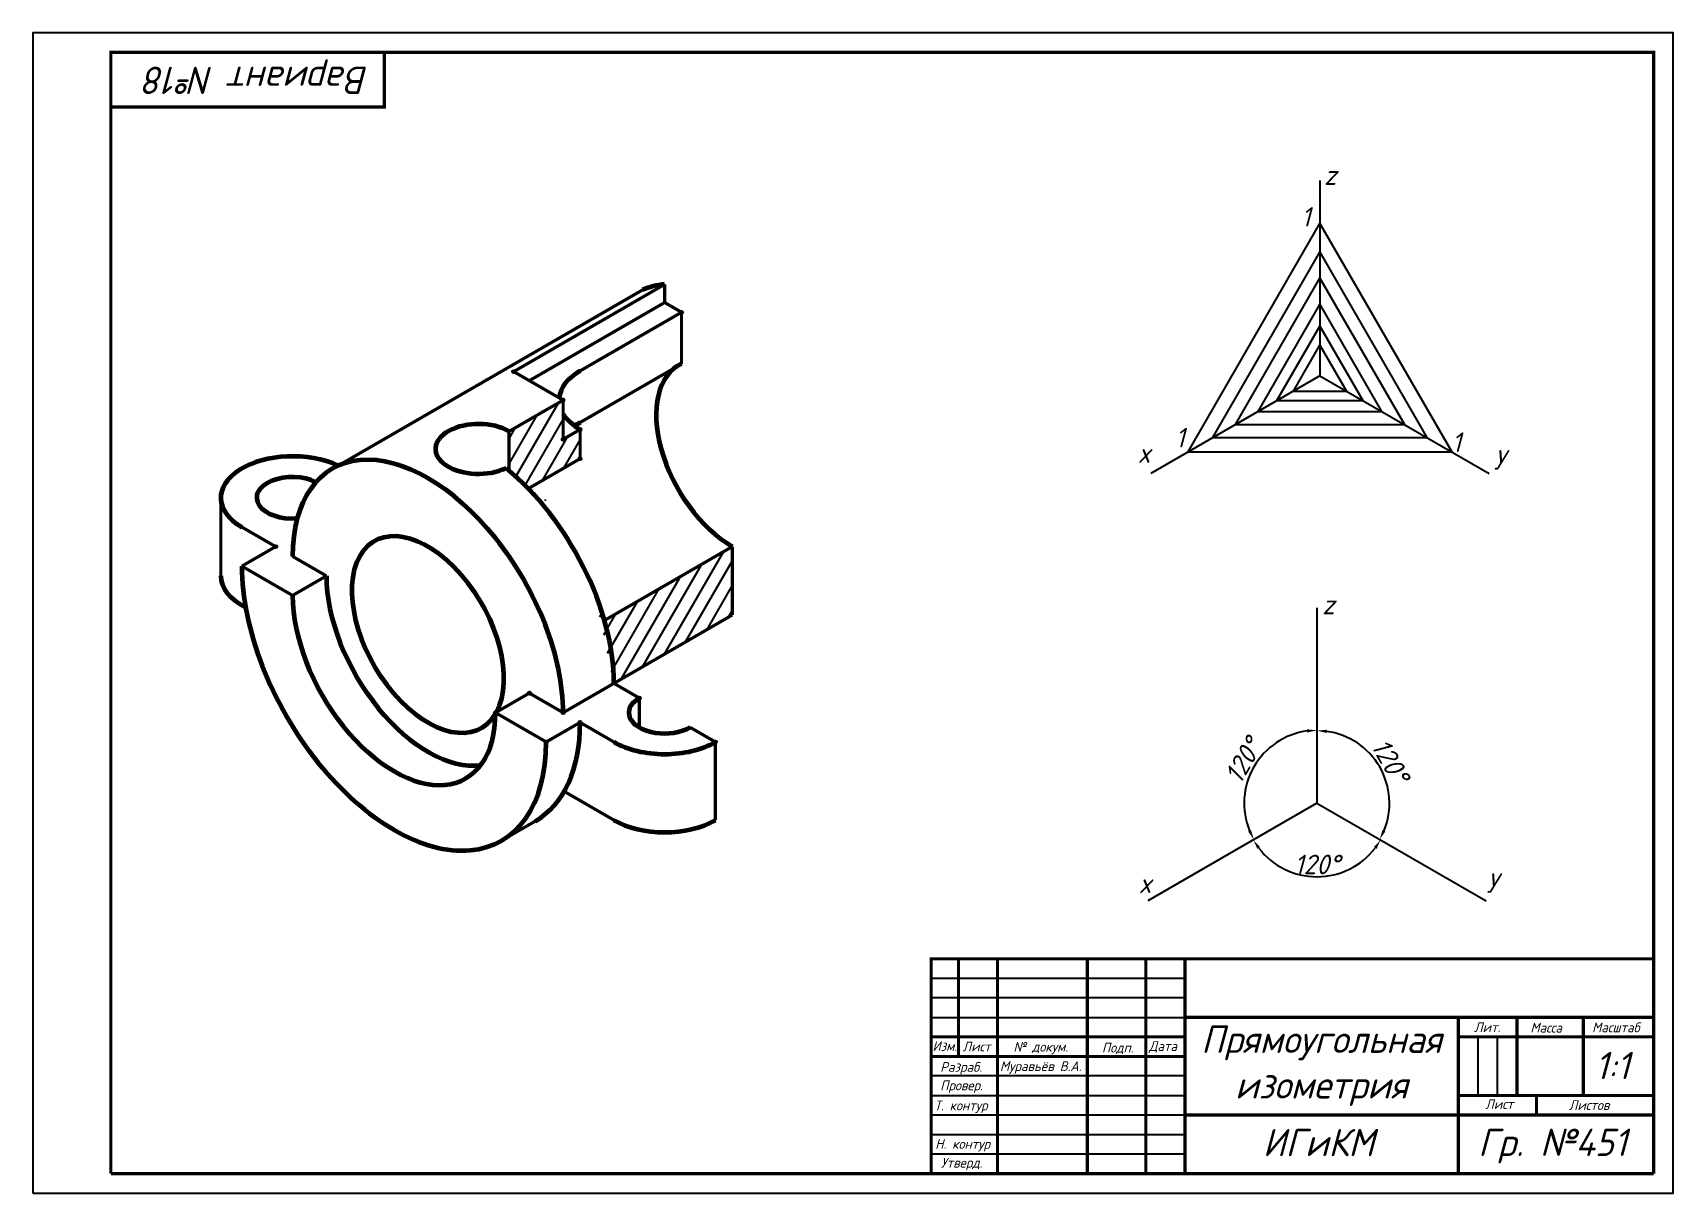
# Model space of a CAD drawing. Header units: millimetres. Extents: x -170 to 957, y 8 to 306.
# Drawn here: x 536.9 to 956.9, y 8.1 to 305.1 of the extents above; entities that cross this region are included whole.
import ezdxf

# ---------------------------------------------------------------- set-up
doc = ezdxf.new("R2010")
doc.units = ezdxf.units.MM
doc.styles.get("Standard").update_dxf_attribs({"font": '', "oblique": 15, "height": 5})
doc.styles.get('Standard').set_extended_font_data('GOST type B')
doc.dimstyles.new('ISO-25', dxfattribs={"dimtxt": 5, "dimasz": 2.5, "dimexe": 1.25, "dimexo": 0.625, "dimtad": 1, "dimtxsty": 'Standard', "dimcen": 2.5, "dimadec": 0, "dimazin": 0, "dimtfac": 1, "dimtmove": 0, "dimatfit": 3, "dimfxl": 1, "dimarcsym": 0})

# ---------------------------------------------------------------- blocks, each defined once
blk = doc.blocks.new('*D1')
at = {"color": 0, "lineweight": -2, "transparency": 16777216}
blk.add_arc((865.7196480869948, 107.93961009143), 18.65229437378308, 97.68521453607491, 202.314785463925, dxfattribs=at)
at = {"color": 0, "transparency": 16777216}
for points in [[(863.1973450302212, 126.8400947166363), (863.2531916003961, 126.0086347927409), (865.7196480869948, 126.591904465213)], [(848.8381854307515, 101.041111715498), (848.0901967293421, 100.6737463020359), (849.566287320433, 98.61346290453844)]]:
    blk.add_solid(points, dxfattribs=at)
at = {"layer": 'Defpoints', "color": 0, "transparency": 16777216}
for p in [(865.719648086995, 157.93961009143), (853.7301843713012, 122.2280965478859), (865.7196480869948, 107.93961009143), (865.7196480869948, 107.93961009143), (822.418377897773, 82.93961009143004)]:
    blk.add_point(p, dxfattribs=at)
at = {"color": 0, "transparency": 16777216, "insert": (846.8599579336068, 118.8282572783216), "char_height": 5, "attachment_point": 5, "rotation": 60.000000000000036}
blk.add_mtext('120°', dxfattribs=at)
blk = doc.blocks.new('*D2')
at = {"color": 0, "lineweight": -2, "transparency": 16777216}
blk.add_arc((865.719648086995, 107.9396100914301), 18.54725525657021, 337.7288043269634, 82.2711956730366, dxfattribs=at)
at = {"color": 0, "transparency": 16777216}
for points in [[(868.1858825236355, 125.9026574957431), (868.2420453710356, 126.7340961158566), (865.719648086995, 126.4868653480003)], [(883.2573490772402, 100.726827205633), (882.5092206868344, 101.0939080630924), (881.7820423096592, 98.66598246314499)]]:
    blk.add_solid(points, dxfattribs=at)
at = {"layer": 'Defpoints', "color": 0, "transparency": 16777216}
for p in [(865.7196480869948, 157.9396100914301), (883.9851288607617, 111.1603071674569), (865.719648086995, 107.9396100914301), (865.719648086995, 107.9396100914301), (909.0209182762169, 82.9396100914301)]:
    blk.add_point(p, dxfattribs=at)
at = {"color": 0, "transparency": 16777216, "insert": (884.4883716964856, 118.7757377197151), "char_height": 5, "attachment_point": 5, "rotation": 299.99999999999994}
blk.add_mtext('120°', dxfattribs=at)
blk = doc.blocks.new('*D3')
at = {"color": 0, "lineweight": -2, "transparency": 16777216}
blk.add_arc((865.719648086995, 107.93961009143), 18.8180649597305, 217.6174142200855, 322.3825857799145, dxfattribs=at)
at = {"color": 0, "transparency": 16777216}
for points in [[(850.4675722112811, 96.2214853548723), (851.1599888118582, 96.68517026479464), (849.4227257818026, 98.53057761156478)], [(880.2793073621318, 96.68517026479464), (880.9717239627089, 96.2214853548723), (882.0165703921874, 98.53057761156478)]]:
    blk.add_solid(points, dxfattribs=at)
at = {"layer": 'Defpoints', "color": 0, "transparency": 16777216}
for p in [(865.719648086995, 107.93961009143), (865.719648086995, 107.93961009143), (859.2834908123563, 90.25641331130142), (822.4183778977731, 82.93961009143004), (909.0209182762169, 82.93961009143004)]:
    blk.add_point(p, dxfattribs=at)
at = {"color": 0, "transparency": 16777216, "insert": (865.719648086995, 92.24654513169953), "char_height": 5, "attachment_point": 5}
blk.add_mtext('120°', dxfattribs=at)

msp = doc.modelspace()

# ---------------------------------------------------------------- hatches: boundary and pattern name
at = {"transparency": 33554687}
h = msp.add_hatch(color=256, dxfattribs=at)
h.dxf.hatch_style = 1
h.paths.add_polyline_path([(703.4298696451332, 233.5816176212458, 0.1316524975873966), (703.376279806647, 233.7816176212458), (703.0298696451332, 233.5816176212458), (703.0298696451332, 233.9816176212458, 0.4142135623730951), (702.6298696451332, 233.5816176212458, 1)])
h.paths.add_polyline_path([(703.376279806647, 233.7816176212458, 0.2679491924311219), (703.0298696451332, 233.9816176212458), (703.0298696451332, 233.5816176212458)])
h = msp.add_hatch(color=256, dxfattribs=at)
h.dxf.hatch_style = 1
h.paths.add_polyline_path([(703.4298696451332, 233.5816176212458, 0.7673269879789597), (702.6834594836195, 233.7816176212458), (703.0298696451332, 233.5816176212458), (702.6834594836195, 233.3816176212458, 0.7673269879789364)])
h = msp.add_hatch(color=256, dxfattribs=at)
h.dxf.hatch_style = 1
h.paths.add_polyline_path([(660.4490288553114, 218.3966176212458, 0.1316524975873966), (660.3954390168252, 218.5966176212458), (660.0490288553115, 218.3966176212458), (660.0490288553115, 218.7966176212458, 0.4142135623730951), (659.6490288553115, 218.3966176212458, 1)])
h.paths.add_polyline_path([(660.3954390168252, 218.5966176212458, 0.2679491924311219), (660.0490288553115, 218.7966176212458), (660.0490288553115, 218.3966176212458)])
h = msp.add_hatch(color=256, dxfattribs=at)
h.dxf.hatch_style = 1
h.paths.add_polyline_path([(660.4490288553114, 218.3966176212458, 0.7673269879789597), (659.7026186937977, 218.5966176212458), (660.0490288553115, 218.3966176212458), (659.7026186937977, 218.1966176212458, 0.7673269879789364)])
h = msp.add_hatch(dxfattribs=at)
h.set_pattern_fill('LINE', color=256, angle=59.99999999999999)
h.set_pattern_definition([(59.99999999999999, (658.8625740521269, 188.4519548037627), (-2.749630657015592, 1.5875), [])])
edge = h.paths.add_edge_path()
edge.add_line((672.718980512678, 211.0816176212457), (668.0511035862796, 208.4066176212454))
edge.add_line((668.0511035862796, 208.4066176212454), (658.8625740521269, 203.1016176212457))
edge.add_line((658.8625740521269, 203.1016176212457), (658.8625740521269, 193.0759681610559))
edge.add_ellipse((651.068345418067, 158.6016176212456), major_axis=(24.49489742783177, -42.42640687119287), ratio=0.5773502691896263, start_angle=113.43744316540739, end_angle=121.99712183708621, ccw=False)
edge.add_ellipse((664.0587264748336, 166.1016176212457), major_axis=(13.77837980315537, -23.864853865046), ratio=0.5773502691896273, start_angle=495.0000000000012, end_angle=497.5947261880474, ccw=False)
edge.add_line((664.0587264748333, 188.6016176212459), (668.0511035862799, 190.9066176212457))
edge.add_line((668.0511035862799, 190.9066176212457), (677.0491075316002, 196.1016176212457))
edge.add_line((677.0491075316002, 196.1016176212457), (677.0491075316002, 203.5816176212458))
edge.add_line((677.0491075316002, 203.5816176212458), (672.718980512678, 201.0816176212457))
edge.add_line((672.718980512678, 201.0816176212457), (672.718980512678, 211.0816176212457))
edge = h.paths.add_edge_path(flags=16)
edge.add_line((659.7327714440886, 195.3740263197429), (659.7285994559113, 195.3716176212457))
edge.add_line((659.7285994559113, 195.3716176212457), (659.7285994559113, 195.3721274524941))
edge.add_ellipse((672.718980512678, 171.1016176212457), major_axis=(13.77837980315537, -23.864853865046), ratio=0.5773502691896273, start_angle=536.7938601454969, end_angle=536.810314895779, ccw=False)
edge.add_ellipse((672.7189805126782, 171.1016176212455), major_axis=(13.77837980315537, -23.864853865046), ratio=0.5773502691896273, start_angle=176.7938585641892, end_angle=176.81031489578, ccw=False)
h = msp.add_hatch(color=256, dxfattribs=at)
h.dxf.hatch_style = 1
h.paths.add_polyline_path([(673.1189805126779, 211.0816176212457, 0.1316524975873966), (673.0653906741917, 211.2816176212457), (672.718980512678, 211.0816176212457), (672.718980512678, 211.4816176212457, 0.4142135623730951), (672.318980512678, 211.0816176212457, 1)])
h.paths.add_polyline_path([(673.0653906741917, 211.2816176212457, 0.2679491924311219), (672.718980512678, 211.4816176212457), (672.718980512678, 211.0816176212457)])
h = msp.add_hatch(color=256, dxfattribs=at)
h.dxf.hatch_style = 1
h.paths.add_polyline_path([(673.1189805126779, 211.0816176212457, 0.7673269879789597), (672.3725703511642, 211.2816176212457), (672.718980512678, 211.0816176212457), (672.3725703511642, 210.8816176212457, 0.7673269879789364)])
h = msp.add_hatch(color=256, dxfattribs=at)
h.dxf.hatch_style = 1
h.paths.add_polyline_path([(677.4491075316001, 203.5816176212458, 0.1316524975873966), (677.3955176931139, 203.7816176212457), (677.0491075316002, 203.5816176212458), (677.0491075316002, 203.9816176212458, 0.4142135623730951), (676.6491075316002, 203.5816176212458, 1)])
h.paths.add_polyline_path([(677.3955176931139, 203.7816176212457, 0.2679491924311219), (677.0491075316002, 203.9816176212458), (677.0491075316002, 203.5816176212458)])
h = msp.add_hatch(color=256, dxfattribs=at)
h.dxf.hatch_style = 1
h.paths.add_polyline_path([(677.4491075316001, 203.5816176212458, 0.7673269879789597), (676.7026973700864, 203.7816176212457), (677.0491075316002, 203.5816176212457), (676.7026973700864, 203.3816176212457, 0.7673269879789364)])
h = msp.add_hatch(color=256, dxfattribs=at)
h.dxf.hatch_style = 1
h.paths.add_polyline_path([(673.1189805126779, 201.0816176212457, 0.1316524975873966), (673.0653906741917, 201.2816176212457), (672.718980512678, 201.0816176212457), (672.718980512678, 201.4816176212457, 0.4142135623730951), (672.318980512678, 201.0816176212457, 1)])
h.paths.add_polyline_path([(673.0653906741917, 201.2816176212457, 0.2679491924311219), (672.718980512678, 201.4816176212457), (672.718980512678, 201.0816176212457)])
h = msp.add_hatch(color=256, dxfattribs=at)
h.dxf.hatch_style = 1
h.paths.add_polyline_path([(673.1189805126779, 201.0816176212457, 0.7673269879789597), (672.3725703511642, 201.2816176212457), (672.718980512678, 201.0816176212457), (672.3725703511642, 200.8816176212457, 0.7673269879789364)])
h = msp.add_hatch(color=256, dxfattribs=at)
h.dxf.hatch_style = 1
h.paths.add_polyline_path([(677.4491075316001, 196.1016176212457, 0.7673269879789597), (676.7026973700864, 196.3016176212457), (677.0491075316002, 196.1016176212457), (676.7026973700864, 195.9016176212457, 0.7673269879789364)])
h = msp.add_hatch(color=256, dxfattribs=at)
h.dxf.hatch_style = 1
h.paths.add_polyline_path([(599.5068211910007, 173.6016176212457, 0.7673269879789597), (598.7604110294869, 173.8016176212457), (599.1068211910007, 173.6016176212457), (598.7604110294869, 173.4016176212457, 0.7673269879789364)])
h = msp.add_hatch(dxfattribs=at)
h.set_pattern_fill('LINE', color=256, angle=59.99999999999999)
h.set_pattern_definition([(59.99999999999999, (683.2850744560984, 138.6016176212457), (-2.749630657015592, 1.5875), [])])
edge = h.paths.add_edge_path()
edge.add_line((716.0202507019, 156.1016176212457), (716.0202507019, 173.6016176212456))
edge.add_line((716.0202507019, 173.6016176212456), (683.2850744560984, 154.7019548037623))
edge.add_ellipse((651.068345418067, 158.6016176212456), major_axis=(24.49489742783177, -42.42640687119287), ratio=0.5773502691896263, start_angle=45.000000000000114, end_angle=66.5625568345933, ccw=False)
edge.add_line((685.7093615694446, 138.6016176212457), (716.0202507019, 156.1016176212457))
h = msp.add_hatch(color=256, dxfattribs=at)
h.dxf.hatch_style = 1
h.paths.add_polyline_path([(664.4587264748337, 136.1016176212456, 0.7673269879789597), (663.71231631332, 136.3016176212456), (664.0587264748337, 136.1016176212456), (663.71231631332, 135.9016176212456, 0.7673269879789364)])
h = msp.add_hatch(color=256, dxfattribs=at)
h.dxf.hatch_style = 1
h.paths.add_polyline_path([(692.6045520978278, 134.8516176212457, 0.1316524975873966), (692.5509622593415, 135.0516176212457), (692.2045520978278, 134.8516176212457), (692.2045520978278, 135.2516176212457, 0.4142135623730951), (691.8045520978278, 134.8516176212457, 1)])
h.paths.add_polyline_path([(692.5509622593415, 135.0516176212457, 0.2679491924311219), (692.2045520978278, 135.2516176212457), (692.2045520978278, 134.8516176212457)])
h = msp.add_hatch(color=256, dxfattribs=at)
h.dxf.hatch_style = 1
h.paths.add_polyline_path([(692.6045520978278, 134.8516176212457, 0.7673269879789597), (691.858141936314, 135.0516176212457), (692.2045520978278, 134.8516176212457), (691.858141936314, 134.6516176212457, 0.7673269879789364)])
h = msp.add_hatch(color=256, dxfattribs=at)
h.dxf.hatch_style = 1
h.paths.add_polyline_path([(655.7984724369892, 131.1016176212457, 0.1316524975873966), (655.744882598503, 131.3016176212457), (655.3984724369892, 131.1016176212457), (655.3984724369892, 131.5016176212457, 0.4142135623730951), (654.9984724369892, 131.1016176212457, 1)])
h.paths.add_polyline_path([(655.744882598503, 131.3016176212457, 0.2679491924311219), (655.3984724369892, 131.5016176212457), (655.3984724369892, 131.1016176212457)])
h = msp.add_hatch(color=256, dxfattribs=at)
h.dxf.hatch_style = 1
h.paths.add_polyline_path([(655.7984724369892, 131.1016176212457, 0.7673269879789597), (655.0520622754755, 131.3016176212457), (655.3984724369892, 131.1016176212457), (655.0520622754755, 130.9016176212457, 0.7673269879789364)])
h = msp.add_hatch(color=256, dxfattribs=at)
h.dxf.hatch_style = 1
h.paths.add_polyline_path([(673.118980512678, 131.1016176212457, 0.1316524975873966), (673.0653906741918, 131.3016176212457), (672.7189805126781, 131.1016176212457), (672.7189805126781, 131.5016176212457, 0.4142135623730951), (672.3189805126781, 131.1016176212457, 1)])
h.paths.add_polyline_path([(673.0653906741918, 131.3016176212457, 0.2679491924311219), (672.7189805126781, 131.5016176212457), (672.7189805126781, 131.1016176212457)])
h = msp.add_hatch(color=256, dxfattribs=at)
h.dxf.hatch_style = 1
h.paths.add_polyline_path([(673.118980512678, 131.1016176212457, 0.7673269879789597), (672.3725703511643, 131.3016176212457), (672.7189805126781, 131.1016176212457), (672.3725703511643, 130.9016176212457, 0.7673269879789364)])
h = msp.add_hatch(color=256, dxfattribs=at)
h.dxf.hatch_style = 1
h.paths.add_polyline_path([(677.4491075316001, 128.6016176212455, 0.1316524975873966), (677.3955176931139, 128.8016176212455), (677.0491075316002, 128.6016176212455), (677.0491075316002, 129.0016176212455, 0.4142135623730951), (676.6491075316002, 128.6016176212455, 1)])
h.paths.add_polyline_path([(677.3955176931139, 128.8016176212455, 0.2679491924311219), (677.0491075316002, 129.0016176212455), (677.0491075316002, 128.6016176212455)])
h = msp.add_hatch(color=256, dxfattribs=at)
h.dxf.hatch_style = 1
h.paths.add_polyline_path([(677.4491075316001, 128.6016176212455, 0.7673269879789597), (676.7026973700864, 128.8016176212455), (677.0491075316002, 128.6016176212455), (676.7026973700864, 128.4016176212455, 0.7673269879789364)])
h = msp.add_hatch(color=256, dxfattribs=at)
h.dxf.hatch_style = 1
h.paths.add_polyline_path([(668.7888534937558, 123.6016176212456, 0.1316524975873966), (668.7352636552696, 123.8016176212456), (668.3888534937558, 123.6016176212456), (668.3888534937558, 124.0016176212456, 0.4142135623730951), (667.9888534937559, 123.6016176212456, 1)])
h.paths.add_polyline_path([(668.7352636552696, 123.8016176212456, 0.2679491924311219), (668.3888534937558, 124.0016176212456), (668.3888534937558, 123.6016176212456)])
h = msp.add_hatch(color=256, dxfattribs=at)
h.dxf.hatch_style = 1
h.paths.add_polyline_path([(668.7888534937558, 123.6016176212456, 0.7673269879789597), (668.0424433322421, 123.8016176212456), (668.3888534937558, 123.6016176212456), (668.0424433322421, 123.4016176212456, 0.7673269879789364)])
h = msp.add_hatch(color=256, dxfattribs=at)
h.dxf.hatch_style = 1
h.paths.add_polyline_path([(712.0901236829777, 123.6016176212456, 0.1316524975873966), (712.0365338444915, 123.8016176212456), (711.6901236829777, 123.6016176212456), (711.6901236829777, 124.0016176212456, 0.4142135623730951), (711.2901236829778, 123.6016176212456, 1)])
h.paths.add_polyline_path([(712.0365338444915, 123.8016176212456, 0.2679491924311219), (711.6901236829777, 124.0016176212456), (711.6901236829777, 123.6016176212456)])
h = msp.add_hatch(color=256, dxfattribs=at)
h.dxf.hatch_style = 1
h.paths.add_polyline_path([(712.0901236829777, 123.6016176212456, 0.7673269879789597), (711.343713521464, 123.8016176212456), (711.6901236829777, 123.6016176212456), (711.343713521464, 123.4016176212456, 0.7673269879789364)])

# ---------------------------------------------------------------- linework, layer by layer
for points in [[(536.9260200765402, 8.111453383841763), (956.9260200765402, 8.111453383841763), (956.9260200765402, 305.1114533838418), (536.9260200765402, 305.1114533838418), (536.9260200765402, 8.111453383841763)], [(866.4866869573214, 267.3198723554151), (866.4866869573214, 217.3198723554151)], [(832.7281037855137, 197.8293452737116), (866.4866869573214, 256.3009265188222)], [(866.4866869573214, 256.3009265188222), (900.245270129129, 197.8293452737116)], [(839.0871721369763, 201.5007550982239), (866.4866869573214, 248.9581068697978)], [(866.4866869573214, 248.9581068697978), (893.8862017776662, 201.5007550982239)], [(844.8360518627105, 204.8198723554152), (866.4866869573214, 242.3198723554152)], [(866.4866869573214, 242.3198723554151), (888.1373220519322, 204.8198723554152)], [(850.695052291707, 208.2025678302786), (866.4866869573214, 235.5544814056884)], [(866.4866869573214, 235.5544814056884), (882.2783216229354, 208.2025678302786)], [(855.4759730909987, 210.9628337407239), (866.4866869573214, 230.0339495847977)], [(866.4866869573214, 230.0339495847977), (877.497400823644, 210.9628337407239)], [(859.6981269960156, 213.4004954343453), (866.4866869573214, 225.1586261975549)], [(866.4866869573214, 225.1586261975549), (873.2752469186271, 213.4004954343453)], [(866.4866869573214, 217.3198723554151), (823.1854167680995, 192.3198723554152)], [(866.4866869573214, 217.3198723554151), (909.7879571465432, 192.3198723554151)], [(855.4759730909987, 210.9628337407239), (877.497400823644, 210.9628337407239)], [(859.6981269960156, 213.4004954343453), (873.2752469186271, 213.4004954343453)], [(850.695052291707, 208.2025678302786), (882.2783216229354, 208.2025678302786)], [(844.8360518627105, 204.8198723554152), (888.1373220519322, 204.8198723554152)], [(832.7281037855137, 197.8293452737116), (900.245270129129, 197.8293452737116)], [(839.0871721369763, 201.5007550982239), (893.8862017776662, 201.5007550982239)], [(865.719648086995, 157.93961009143), (865.719648086995, 107.93961009143)], [(865.719648086995, 107.93961009143), (822.4183778977731, 82.93961009143004)], [(865.719648086995, 107.93961009143), (909.0209182762169, 82.93961009143004)], [(766.9260200765402, 68.11145338384176), (783.9260200765402, 68.11145338384176)], [(766.9260200765402, 68.11145338384176), (766.9260200765402, 63.11145338384176), (831.9260200765402, 63.11145338384176), (831.9260200765402, 58.11145338384176), (766.9260200765402, 58.11145338384176), (766.9260200765402, 53.11145338384176), (831.9260200765402, 53.11145338384176), (831.9260200765402, 48.11145338384176)], [(806.9260200765402, 68.11145338384176), (821.8252120341622, 68.11145338384176)], [(901.9260200765402, 48.11145338384176), (906.9260200765402, 48.11145338384176), (906.9260200765402, 33.11145338384176), (911.9260200765402, 33.11145338384176), (911.9260200765402, 48.11145338384176)], [(831.9260200765402, 43.11145338384176), (831.9260200765402, 38.11145338384176), (766.9260200765402, 38.11145338384176), (766.9260200765402, 33.11145338384176), (831.9260200765402, 33.11145338384176), (831.9260200765402, 28.11145338384176), (766.9260200765402, 28.11145338384176), (766.9260200765402, 23.11145338384176), (831.9260200765402, 23.11145338384176), (831.9260200765402, 18.11145338384176), (766.9260200765402, 18.11145338384176)], [(783.9260200765402, 13.15173658810363), (783.9260200765402, 13.11145338384176), (806.9260200765402, 13.11145338384176)]]:
    msp.add_lwpolyline(points, dxfattribs=at)
at = {"transparency": 33554687, "const_width": 0.8}
for points in [[(951.9260200765402, 13.11145338384176), (951.9260200765402, 300.1114533838418), (556.9260200765402, 300.1114533838418), (556.9260200765402, 13.11145338384176)], [(556.9260200765402, 300.1114533838418), (626.9260200765402, 300.1114533838418), (626.9260200765402, 286.1114533838418), (556.9260200765402, 286.1114533838418)], [(615.0946737421831, 194.2991260926145), (693.0369600827826, 239.2991260926145)], [(660.0490288553115, 218.3966176212458), (698.6997426262111, 240.7116176212458)], [(698.6997426262111, 240.7116176212458), (698.6997426262111, 240.7426337726231)], [(698.6997426262111, 236.0816176212458), (698.6997426262111, 240.7116176212458)], [(664.0587264748334, 216.0816176212458), (698.6997426262111, 236.0816176212458)], [(698.6997426262111, 236.0816176212458), (664.0587264748334, 216.0816176212458)], [(703.0298696451333, 233.5816176212458), (698.6997426262111, 236.0816176212458)], [(677.0491075316002, 218.5816176212458), (703.0298696451332, 233.5816176212458)], [(703.0298696451333, 233.5816176212458), (677.0491075316002, 218.5816176212458)], [(703.0298696451333, 226.1016176212458), (703.0298696451333, 233.5816176212458)], [(703.0298696451333, 226.1016176212458), (703.0298696451333, 220.3716176212458)], [(672.718980512678, 211.0816176212457), (660.0490288553115, 218.3966176212458)], [(703.0298696451333, 220.3716176212458), (677.0493282950064, 205.3717450790578)], [(701.496430697009, 219.4867780082242), (703.0298696451333, 220.3721274524939)], [(668.0511035862799, 208.4066176212457), (672.718980512678, 211.0816176212457)], [(672.718980512678, 201.0816176212457), (672.718980512678, 211.0816176212457)], [(658.8625740521269, 203.1016176212457), (668.0511035862799, 208.4066176212457)], [(658.8625740521269, 203.1016176212457), (668.0511035862799, 208.4066176212457)], [(658.8625740521269, 203.1016176212457), (658.8625740521269, 193.0759681610559)], [(677.0491075316002, 203.5816176212458), (672.718980512678, 201.0816176212457)], [(677.0491075316002, 205.3721274524939), (677.0491075316002, 205.3716176212458)], [(677.0491075316002, 196.1016176212457), (677.0491075316002, 203.5816176212458)], [(668.0511035862799, 190.9066176212457), (677.0491075316002, 196.1016176212457)], [(668.0511035862799, 190.9066176212457), (663.7995028709482, 188.4519548037626)], [(585.065775139049, 186.1016176212457), (585.065775139049, 166.1016176212457)], [(599.1068211910007, 173.6016176212457), (590.4465671531564, 178.6016176212457)], [(590.4465671531563, 168.6016176212457), (599.1068211910007, 173.6016176212457)], [(716.0202507019, 173.6016176212456), (683.2850744560985, 154.7019548037623)], [(716.0202507019, 173.6016176212456), (716.0202507019, 156.1016176212457)], [(603.4369482099229, 161.1016176212457), (590.4465671531563, 168.6016176212457)], [(612.0972022477673, 166.1016176212457), (603.436948209923, 171.1016176212457)], [(603.4369482099229, 161.1016176212457), (612.0972022477672, 166.1016176212458)], [(672.718980512678, 131.1016176212456), (716.0202507019, 156.1016176212457)], [(692.2045520978278, 134.8516176212457), (685.7093615694446, 138.6016176212456)], [(655.3984724369892, 131.1016176212457), (664.0587264748337, 136.1016176212456)], [(664.0587264748337, 136.1016176212456), (672.7189805126781, 131.1016176212456)], [(692.2045520978278, 134.8516176212457), (692.2045520978278, 127.3516176212457)], [(655.3984724369892, 131.1016176212457), (668.3888534937558, 123.6016176212456)], [(668.3888534937558, 123.6016176212456), (677.0491075316003, 128.6016176212456)], [(677.0491075316003, 128.6016176212456), (685.7093615694446, 123.6016176212457)], [(705.1949331545944, 127.3516176212457), (711.6901236829777, 123.6016176212456)], [(711.6901236829777, 123.6016176212456), (711.6901236829777, 103.6016176212456)], [(685.7093615694446, 103.6016176212457), (672.9885644707228, 110.9459732504993)], [(656.9744699297669, 98.37190989115375), (665.6347239676113, 103.3719098911537)], [(951.9260200765402, 13.11145338384176), (766.9260200765402, 13.11145338384176), (766.9260200765402, 68.11145338384176), (951.9260200765402, 68.11145338384176)], [(766.9260200765402, 68.11145338384176), (773.9260200765402, 68.11145338384176), (773.9260200765402, 43.11145338384176)], [(783.9260200765402, 68.11145338384176), (783.9260200765402, 13.15173658810363)], [(806.9260200765402, 13.11145338384176), (806.9260200765402, 68.11145338384176)], [(821.8252120341622, 68.11145338384176), (821.9260200765402, 68.11145338384176), (821.9260200765402, 13.11145338384176)], [(821.9260200765402, 13.11145338384176), (831.9260200765402, 13.11145338384176), (831.9260200765402, 68.11145338384176)], [(831.9260200765402, 53.11145338384176), (951.9260200765402, 53.11145338384176)], [(951.9260200765402, 53.11145338384176), (901.9260200765402, 53.11145338384176), (901.9260200765402, 13.11145338384176)], [(901.9260200765402, 53.11145338384176), (901.9260200765402, 48.11145338384176), (951.9260200765402, 48.11145338384176)], [(901.9260200765402, 53.11145338384176), (916.9260200765402, 53.11145338384176), (916.9260200765402, 33.11145338384176), (933.9260200765402, 33.11145338384176), (933.9260200765402, 53.11145338384176)], [(831.9260200765402, 48.11145338384176), (766.9260200765402, 48.11145338384176), (766.9260200765402, 43.11145338384176)], [(901.9260200765402, 48.11145338384176), (901.9260200765402, 33.11145338384176), (951.9260200765402, 33.11145338384176)], [(766.9260200765402, 43.11145338384176), (831.9260200765402, 43.11145338384176)], [(901.9260200765402, 28.11145338384176), (921.9260200765402, 28.11145338384176), (921.9260200765402, 33.11145338384176)], [(831.9260200765402, 28.11145338384176), (951.9260200765402, 28.11145338384176)], [(951.9260200765402, 13.11145338384176), (556.9260200765402, 13.11145338384176)]]:
    msp.add_lwpolyline(points, dxfattribs=at)
at = {"transparency": 33554687}
for centre in [(703.0298696451332, 233.5816176212458), (660.0490288553115, 218.3966176212458), (672.718980512678, 211.0816176212457), (677.0491075316002, 203.5816176212458), (672.718980512678, 201.0816176212457), (677.0491075316002, 196.1016176212457), (599.1068211910007, 173.6016176212457), (664.0587264748337, 136.1016176212456), (692.2045520978278, 134.8516176212457), (655.3984724369892, 131.1016176212457), (672.7189805126781, 131.1016176212457), (677.0491075316002, 128.6016176212455), (668.3888534937558, 123.6016176212456), (711.6901236829777, 123.6016176212456)]:
    msp.add_circle(centre, 0.4, dxfattribs=at)
at = {"lineweight": 60, "transparency": 33554687}
for centre, major_axis, ratio, start_param, end_param in [((716.0202507019001, 196.1016176212455), (24.49489742783177, -42.42640687119287), 0.5773502691896262, 2.879793265790651, 3.081642152643872), ((690.0394885883667, 211.0816176212458), (-18.37117307087383, 0), 0.5773502691896258, 5.49778714378213, 6.227514800009116), ((716.0202507019001, 196.1016176212455), (13.77837980315535, -23.86485386504599), 0.5773502691896272, 3.085922146419325, 5.497787143782134), ((690.0394885883667, 211.0816176212458), (-18.37117307087383, 0), 0.5773502691896258, 6.623022216633666, 7.068583470577039), ((651.068345418067, 198.6016176212457), (-11.0227038425243, 0), 0.5773502691896253, 3.926990816987245, 8.54654730445694), ((690.0394885883667, 197.8716176212457), (-18.37117307087383, 0), 0.5773502691896258, 5.49778714378213, 5.610964243210954), ((603.4369482099229, 186.1016176212457), (-18.37117307087383, 0), 0.5773502691896258, 4.024941872094889, 7.068583470577036), ((638.0779643613005, 151.1016176212457), (24.49489742783177, -42.42640687119287), 0.5773502691896262, 0.7853981633974458, 3.926990816987241), ((651.068345418067, 158.6016176212456), (24.49489742783177, -42.42640687119287), 0.5773502691896262, 0.7853981633974488, 2.151596182369907), ((603.4369482099229, 186.1016176212457), (-9.185586535436917, 0), 0.5773502691896243, 4.002404554173129, 7.984933537206212), ((638.0779643613005, 151.1016176212457), (13.77837980315535, -23.86485386504599), 0.5773502691896272, 0.3398369094541185, 6.59254482401212), ((629.417710323456, 146.1016176212457), (27.5567596063108, -47.72970773009193), 0.5773502691896254, 3.92699081698724, 7.068583470577034), ((603.4369482099229, 166.1016176212457), (-18.37117307087383, 0), 0.5773502691896258, 6.283185307179586, 7.140485713219424), ((638.0779643613005, 151.1016176212457), (18.37117307087382, -31.81980515339464), 0.5773502691896263, 3.926990816987237, 6.045244182347595), ((629.417710323456, 146.1016176212457), (18.37117307087382, -31.81980515339464), 0.5773502691896263, 3.926990816987241, 7.068583470577035), ((698.6997426262111, 131.1016176212457), (-9.185586535436917, 0), 0.5773502691896243, 5.497787143782135, 8.639379797371932), ((638.0779643613005, 151.1016176212457), (27.5567596063108, -47.72970773009193), 0.5773502691896254, 0, 0.785398163397447), ((698.6997426262111, 131.1016176212457), (-18.37117307087383, 0), 0.5773502691896258, 0.7853981633974423, 2.356194490192349), ((698.6997426262112, 111.1016176212456), (-18.37117307087383, 0), 0.5773502691896258, 7.06858347057703, 8.639379797371927)]:
    msp.add_ellipse(centre, major_axis=major_axis, ratio=ratio, start_param=start_param, end_param=end_param, dxfattribs=at)
at = {"transparency": 33554687}
for centre, major_axis, ratio, start_param, end_param in [((690.0394885883667, 211.0816176212458), (-18.37117307087383, 0), 0.5773502691896258, 10.32888229273897, 10.329828748069), ((690.0394885883667, 211.0816176212458), (-18.37117307087383, 0), 0.5773502691896258, 10.32888229273881, 10.32979451462546), ((664.0587264748336, 166.1016176212457), (13.77837980315535, -23.86485386504599), 0.5773502691896272, 8.639379797371951, 8.68466631254108)]:
    msp.add_ellipse(centre, major_axis=major_axis, ratio=ratio, start_param=start_param, end_param=end_param, dxfattribs=at)

# ---------------------------------------------------------------- texts
at = {"transparency": 33554687, "oblique": 15}
msp.add_text('Вариант №18', height=7, rotation=180, dxfattribs=at).set_placement((623.0231386863506, 296.4639333892728))
for s, height, p in [('z', 5, (867.5053640259093, 266.1839216690917)), ('1', 5, (861.6823762489898, 255.5196366116577)), ('1', 5, (829.4676032692546, 199.0240346893324)), ('1', 5, (900.2452701291292, 197.8293452737115)), ('x', 5, (819.8460515052761, 195.0726105532101)), ('y', 5, (911.2277084211419, 194.8443694105276)), ('z', 5, (867.0264902709696, 156.2677070074119)), ('x', 5, (820.0883748076217, 84.93822740582846)), ('y', 5, (909.3674429871411, 86.50612044714305)), ('Лит.', 2.5, (905.9719258626685, 49.35883934331036)), ('Масса', 2.5, (920.3573383049425, 49.2220252412053)), ('Масштаб', 2.5, (936.1592701775571, 49.30173988534716)), ('Изм.', 2.5, (767.2843910545325, 44.52102930415731)), ('Лист', 2.5, (774.9925520676898, 44.40517511535199)), ('№ докум.', 2.5, (788.0127171588213, 44.34176362020048)), ('Подп.', 2.5, (810.6637371789077, 44.10961246828015)), ('Дата', 2.5, (822.7065260924594, 44.50544562813775)), ('1:1', 7, (936.9108835298493, 37.29235753620424)), ('Разраб.', 2.5, (769.2588893180564, 39.17526236114918)), ('Муравьёв В.А.', 2.5, (784.5449586811837, 39.36703546256999)), ('Провер.', 2.5, (769.2588893180564, 34.44157746545079)), ('Т. контур', 2.5, (767.7604125543494, 29.32148800856976)), ('Лист', 2.5, (908.820811839538, 29.66213097473997)), ('Листов', 2.5, (930.2296494479142, 29.41251629977251)), ('Н. контур', 2.5, (767.9846939937834, 19.46198812609964)), ('ИГиКМ', 7, (851.8271617687074, 17.57727235322818)), ('Гр. №451', 7, (906.9696967896853, 17.62764048649806)), ('Утверд.', 2.5, (769.4596759794495, 14.65229872962755))]:
    msp.add_text(s, height=height, dxfattribs=at).set_placement(p)
at = {"transparency": 33554687, "insert": (846.2441210097741, 51.00458514660181), "char_height": 7, "attachment_point": 1}
msp.add_mtext_dynamic_manual_height_columns('\\pxqc;Прямоугольная\\Pизометрия', width=41.22892967544703, gutter_width=35, heights=[0], dxfattribs=at)

# ---------------------------------------------------------------- dimensions: what is measured, and where the dimension line sits
at = {"transparency": 33554687}
for base, line1, line2, picture, middle in [((853.7301843713012, 122.2280965478859), ((865.719648086995, 107.93961009143), (822.4183778977731, 82.93961009143004)), ((865.719648086995, 157.93961009143), (865.719648086995, 107.93961009143)), '*D1', (846.8599579336067, 118.8282572783215)), ((883.9851288607617, 111.1603071674569), ((865.719648086995, 107.93961009143), (909.0209182762169, 82.93961009143004)), ((865.719648086995, 157.93961009143), (865.719648086995, 107.93961009143)), '*D2', (884.4883716964854, 118.7757377197152)), ((859.2834908123563, 90.25641331130142), ((865.719648086995, 107.93961009143), (909.0209182762169, 82.93961009143004)), ((865.719648086995, 107.93961009143), (822.4183778977731, 82.93961009143004)), '*D3', (865.719648086995, 92.24654513169953))]:
    dim = msp.add_angular_dim_2l(base=base, line1=line1, line2=line2, dimstyle='ISO-25', dxfattribs=at)
    dim.commit()
    dim.dimension.update_dxf_attribs({"geometry": picture, "text_midpoint": middle})

doc.saveas('drawing.dxf')
